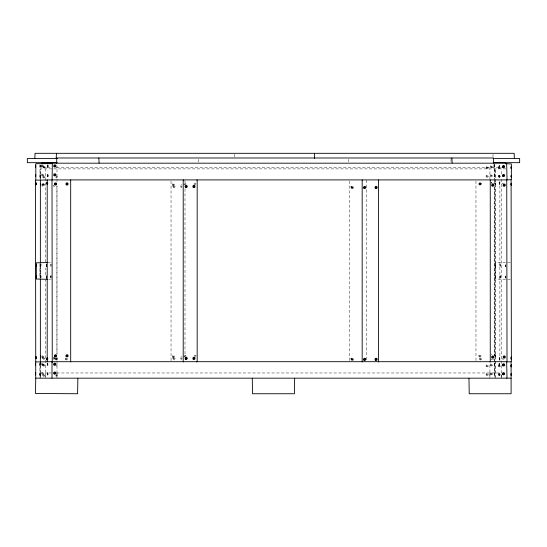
<?xml version="1.0" encoding="UTF-8"?>
<svg xmlns="http://www.w3.org/2000/svg" width="547" height="547" viewBox="0 0 547 547"><rect width="100%" height="100%" fill="white"/><g stroke="black" fill="none" stroke-linecap="round" stroke-linejoin="round"><path stroke-width="0.41" stroke-dasharray="2.73 2.05" d="M40.109 377.307L40.109 362.791M40.109 278.225L40.109 263.702M40.109 179.142L40.109 168.893L505.961 168.893M40.362 378.162L40.355 362.791M40.362 278.225L40.362 263.702M40.362 179.142L40.362 168.893M45.545 377.307L45.545 279.934M45.545 274.806L45.545 267.975M45.545 261.999L45.551 168.893M56.997 378.162L56.997 357.663M56.997 354.244L56.997 185.973M56.997 181.707L56.997 168.893M489.921 377.307L489.921 362.791M489.921 179.142L489.921 168.893M493.873 167.334L493.873 163.184M495.11 378.162L495.11 168.893L495.11 377.307M501.373 377.307L501.373 373.895M501.373 373.04L501.373 364.493M501.373 363.646L501.373 177.433M501.373 174.014L501.373 168.893M40.116 175.929L40.17 177.317L40.088 176.353M40.225 166.37L40.225 165.796M40.225 176.496L40.17 175.108L40.088 175.936M40.006 364.336C40.177 361.068 39.999 367.94 40.143 364.049M40.034 364.049L40.02 364.808M40.143 374.463L40.088 375.57L40.006 374.463M40.84 265.302L40.929 264.201L40.929 266.41L40.875 264.755L40.84 265.165M40.868 276.447C40.902 280.043 41.114 274.068 40.847 276.461M50.912 265.828C51.117 267.75 51.028 261.466 50.898 265.575M50.919 276.447L50.98 277.835L50.953 276.871M51.042 277.014L50.98 275.626L50.898 276.461M494.741 174.671L494.714 176.729L494.714 174.52L494.659 175.915M495.254 183.662C495.397 187.573 495.267 180.284 495.363 184.236M494.748 373.738L494.714 374.982L494.741 372.924M494.768 364.405L494.686 365.505L494.686 363.297L494.741 364.945L494.768 364.541M494.796 373.881L494.741 374.839M495.705 277.076L495.664 276.009L495.616 277.363M495.746 265.938C495.712 262.321 495.5 268.317 495.767 265.924M495.254 356.104C495.404 352.282 495.213 359.03 495.391 355.817M499.103 176.209L499.185 175.108L499.24 176.496M499.24 165.796C499.103 169.707 499.233 162.425 499.131 166.37M499.103 176.353L499.185 177.317L499.131 175.929M499.302 183.334C499.131 180.059 499.39 186.253 499.172 183.607M499.103 374.463C499.261 371.235 499.11 378.032 499.24 374.182M499.131 364.049L499.185 365.444L499.24 364.049M499.172 359.126L499.247 357.752L499.247 359.96L499.22 358.996M499.158 375.42L499.158 373.512M500.054 276.447L500.115 277.835L500.088 276.871M500.047 265.828L500.129 266.368L500.115 264.201L500.026 265.575M500.177 277.014L500.115 275.626L500.026 276.461M505.667 276.796L505.736 278.184L505.818 277.076M40.088 165.939L40.17 164.982L40.116 166.37M40.006 374.326L40.088 373.362L40.061 375.42M494.72 166.008C494.638 163.074 494.762 169.406 494.632 166.144M494.796 175.765L494.741 176.585M495.391 184.093L495.336 184.907M494.7 355.529L494.748 354.716L494.83 355.543M494.72 364.261L494.755 363.926M499.103 165.939L499.158 165.126M495.391 355.96L495.336 356.774M499.165 183.477L499.206 183.888L499.22 183.477M499.664 183.19C499.821 180.291 499.664 186.889 499.794 183.047M499.165 358.716L499.172 358.586M499.103 364.199L499.185 363.235L499.158 365.293M499.664 358.716L499.746 357.752L499.746 359.96L499.678 358.326M40.902 265.445L40.875 265.849M40.84 276.591L40.895 275.777M50.892 265.165L50.898 265.028M50.892 276.591L50.946 275.777M495.767 265.794L495.712 266.608M495.767 277.22L495.685 278.184L495.705 277.22M500.026 276.591L500.081 275.777M505.818 265.794C505.647 268.789 505.633 262.519 505.818 265.507M505.756 276.939L505.736 275.975L505.763 278.033M505.818 277.22L505.804 277.548M40.136 166.356L40.17 167.191L40.143 165.126M40.136 176.483L40.143 177.166M40.006 364.063L40.061 363.379M495.343 183.676L495.391 183.806M499.158 177.166L499.158 175.259M499.172 183.06L499.22 182.377M50.953 277.001L50.892 276.871M495.767 277.35L495.712 278.033M500.026 265.028L500.081 264.345M500.047 276.201L500.081 277.685M505.763 276.803L505.763 276.126M40.143 175.259L40.102 176.681M40.061 373.512L40.027 374.996M494.714 167.102L494.714 165.194M494.714 183.17L494.823 183.477M499.719 182.377L499.719 184.291M494.823 355.345L494.775 354.859M495.377 355.345L495.336 354.859M499.144 363.864L499.158 363.379M499.719 357.902L499.719 359.81M505.763 264.693L505.763 266.608M40.854 264.83L40.895 264.345M50.905 264.83L50.946 264.345M494.714 365.355L494.755 364.876M499.179 358.381L499.22 357.902M40.143 167.04L40.088 166.356M40.102 175.737L40.136 176.072M40.02 373.991L40.054 374.326M494.755 166.623L494.741 165.604M499.158 167.04L499.103 166.356M499.179 182.862L499.199 183.621M494.782 374.353L494.782 373.41M499.137 374.996L499.103 374.606M185.023 184.654L185.549 183.963L186.076 184.654M40.854 276.256L40.902 276.591M50.905 276.256L50.953 276.727M495.732 266.177L495.705 265.651M495.753 277.548L495.746 276.796M500.04 264.83L500.054 265.589M505.784 266.177L505.756 265.794M499.678 183.86L499.664 183.477M195.566 184.783L195.094 183.963L194.568 184.654M185.023 356.241L185.549 355.83L186.076 356.241M194.568 356.241L195.368 355.906L195.566 356.651M495.767 276.803L495.712 276.126M51.35 279.045L47.186 279.305M53.784 357.581C52.28 358.811 55.568 358.811 54.064 357.581M181.939 187.012L181.255 186.486L181.939 185.959M181.939 358.88L181.255 358.353L181.939 357.827M46.399 167.334L41.271 167.334L41.271 164.845M47.199 167.334L51.521 167.334M56.546 167.334L501.49 167.334M47.821 262.56L51.35 262.82M510.283 262.56L495.568 262.82L495.568 279.045L510.283 279.305M51.527 372.972L45.545 372.972L45.545 377.423M56.656 372.972L501.373 372.972M53.968 185.665L53.579 185.283M56.362 176.407L56.478 177.262L55.623 177.153M56.286 374.661L56.403 375.516L55.541 375.406M505.804 276.604L505.818 276.939M495.753 276.604L495.767 276.939M491.233 183.19L490.98 182.862A1.101 1.101 0 0 1 492.095 183.17M499.124 166.609L499.103 166.226M494.782 175.156L494.796 175.484M40.102 166.609L40.088 166.226M505.804 265.179L505.818 265.651M495.767 265.377L495.767 265.507M40.84 276.727L40.875 277.274L40.84 276.871M499.179 183.806L499.22 184.291M499.678 359.331L499.664 358.996M499.117 364.808L499.103 364.336M495.336 182.992L495.377 183.477M499.179 359.331L499.22 359.81M50.905 277.206L50.946 277.685M40.854 277.206L40.895 277.685M495.712 264.693L495.753 265.179M500.081 266.259L500.026 265.445M50.946 266.259L50.892 265.445M40.895 266.259L40.84 265.445M494.714 363.447L494.768 364.261M40.061 365.293L40.006 364.48M501.373 375.194L501.373 378.162M499.89 181.023L499.89 360.842M494.837 164.045L494.844 183.58M494.857 186.828L494.857 355.953M494.844 359.14L494.837 377.82M494.659 163.956L494.659 178.821M494.659 181.023L494.659 183.58M494.659 186.985L494.659 355.728M494.659 359.14L494.659 360.842M494.659 363.037L494.659 377.074M493.011 154.35L493.011 157.468M489.921 372.972L489.921 378.162M475.972 181.023L475.972 360.842M450.995 158.91L450.995 162.254M366.654 180.127L366.654 360.883M349.745 180.982L349.745 360.883M348.323 159.334L348.323 161.83M234.718 154.233L234.718 157.584M198.677 159.334L198.677 162.664M185.002 180.25L185.002 184.51M185.002 188.77L185.002 356.5M171.04 181.105L171.04 360.76M56.997 372.972L56.997 377.423M56.922 186.137L56.922 354.025M56.922 357.43L56.922 360.842M40.704 263.688L40.704 278.177M39.993 164.859L39.993 178.746M39.904 263.688L39.904 278.177M39.91 363.112L39.91 377.82M193.994 184.51A1.101 1.101 0 0 1 195.518 183.491A1.101 1.101 0 0 1 195.874 185.289M184.592 356.931A1.101 1.101 0 0 1 185.125 355.359A1.101 1.101 0 0 1 186.616 356.09M194.028 356.09A1.101 1.101 0 0 1 195.518 355.359A1.101 1.101 0 0 1 196.052 356.931M184.592 185.064A1.101 1.101 0 0 1 185.262 183.45A1.101 1.101 0 0 1 186.65 184.51M181.802 187.587A1.101 1.101 0 0 1 180.695 186.486A1.101 1.101 0 0 1 181.802 185.385M181.802 359.454A1.101 1.101 0 0 1 180.695 358.353A1.101 1.101 0 0 1 181.802 357.253M183.881 183.963A1.101 1.101 0 0 1 183.881 185.064M181.857 184.797A1.101 1.101 0 0 1 181.857 184.223M183.881 355.83A1.101 1.101 0 0 1 183.881 356.931M181.857 356.665A1.101 1.101 0 0 1 181.857 356.09M55.062 357.56A1.101 1.101 0 0 1 53.326 357.786M41.736 356.453A1.101 1.101 0 0 1 43.404 356.165A1.101 1.101 0 0 1 43.404 357.854A1.101 1.101 0 0 1 41.736 357.56M54.885 185.918A1.101 1.101 0 0 1 53.326 185.918M41.736 184.592A1.101 1.101 0 0 1 43.404 184.298A1.101 1.101 0 0 1 43.404 185.987A1.101 1.101 0 0 1 41.736 185.693M53.927 185.351A1.101 1.101 0 0 1 53.64 185.317M54.878 357.56A1.101 1.101 0 0 1 53.374 359.064M491.035 354.75A1.101 1.101 0 0 1 491.869 354.859M491.815 358.853A1.101 1.101 0 0 1 490.994 359.919M490.994 182.267A1.101 1.101 0 0 1 491.815 183.334M503.89 358.894A1.101 1.101 0 0 1 502.043 358.394M492.444 183.293A1.101 1.101 0 0 1 493.544 183.293M493.777 358.894A1.101 1.101 0 0 1 492.218 358.894M502.043 183.963A1.101 1.101 0 0 1 503.664 183.293M56.792 364.227A1.101 1.101 0 0 1 56.013 366.107M56.792 374.353A1.101 1.101 0 0 1 56.567 376.09A1.101 1.101 0 0 1 54.946 375.42M56.642 165.796A1.101 1.101 0 0 1 56.088 167.854M56.642 175.922A1.101 1.101 0 0 1 56.765 177.754A1.101 1.101 0 0 1 55.021 177.166M42.16 165.803C42.823 167.888 43.774 164.332 42.16 165.803M42.16 174.684C42.823 176.77 43.774 173.214 42.16 174.684M43.398 166.609C43.432 168.278 45.449 166.261 43.781 166.226A1.101 1.101 0 0 1 41.907 166.726A1.101 1.101 0 0 1 42.399 164.879A1.101 1.101 0 0 1 43.753 166.233L43.398 166.609M42.167 185.002C42.837 187.081 43.787 183.532 42.167 185.002M43.398 176.736C44.061 178.821 45.011 175.266 43.398 176.736M43.281 184.107C43.945 186.192 44.895 182.636 43.281 184.107M42.167 356.87C42.837 358.948 43.787 355.4 42.167 356.87M42.078 364.056C42.741 366.141 43.698 362.586 42.078 364.056M43.281 357.97C43.945 360.056 44.895 356.5 43.281 357.97M42.078 372.938C42.741 375.023 43.698 371.468 42.078 372.938M43.316 364.863C43.979 366.948 44.936 363.393 43.316 364.863M43.316 374.989C43.979 377.074 44.936 373.519 43.316 374.989M55.691 358.716C56.355 360.801 57.305 357.246 55.691 358.716M65.804 358.716C66.474 360.801 67.425 357.246 65.804 358.716M172.852 184.373C173.522 186.452 174.472 182.903 172.852 184.373M173.488 186.342C174.158 188.428 175.108 184.872 173.488 186.342M172.852 356.241C173.522 358.319 174.472 354.771 172.852 356.241M173.488 358.21C174.158 360.295 175.108 356.74 173.488 358.21M351.427 186.862C352.09 188.947 353.047 185.392 351.427 186.862M351.988 187.32C352.651 189.406 353.601 185.85 351.988 187.32M351.427 358.729C352.09 360.815 353.047 357.259 351.427 358.729M351.988 359.188C352.651 361.273 353.601 357.717 351.988 359.188M479.377 183.806C480.047 185.891 480.998 182.336 479.377 183.806M480.061 183.19C480.731 185.276 481.681 181.72 480.061 183.19M486.632 167.389C487.295 169.474 488.245 165.919 486.632 167.389M486.632 175.956C487.295 178.042 488.245 174.486 486.632 175.956M490.871 166.479C491.534 168.565 492.491 165.009 490.871 166.479M490.871 175.361C491.534 177.447 492.491 173.891 490.871 175.361M498.796 167.389C499.466 169.474 500.416 165.919 498.796 167.389M498.796 175.956C499.466 178.042 500.416 174.486 498.796 175.956M479.377 355.673C480.047 357.759 480.998 354.203 479.377 355.673M480.061 358.716C480.731 360.801 481.681 357.246 480.061 358.716M486.625 365.642C487.295 367.728 488.245 364.172 486.625 365.642M486.625 374.21C487.295 376.295 488.245 372.739 486.625 374.21M490.871 364.733C491.534 366.818 492.491 363.263 490.871 364.733M490.871 373.615C491.534 375.7 492.491 372.145 490.871 373.615M498.796 365.642C499.466 367.728 500.416 364.172 498.796 365.642M498.796 374.21C499.466 376.295 500.416 372.739 498.796 374.21M351.735 188.236A1.101 1.101 0 0 0 353.581 187.744A1.101 1.101 0 0 0 352.227 186.397A1.101 1.101 0 0 0 351.735 188.236M351.735 360.104A1.101 1.101 0 0 0 353.581 359.611A1.101 1.101 0 0 0 352.227 358.264A1.101 1.101 0 0 0 351.735 360.104M351.4 359.83A1.101 1.101 0 0 0 353.054 358.873A1.101 1.101 0 0 0 351.4 357.916A1.101 1.101 0 0 0 351.4 359.83M351.4 187.963A1.101 1.101 0 0 0 353.054 187.006A1.101 1.101 0 0 0 351.4 186.048A1.101 1.101 0 0 0 351.4 187.963M173.235 187.265A1.101 1.101 0 0 0 175.081 186.773A1.101 1.101 0 0 0 173.734 185.419A1.101 1.101 0 0 0 173.235 187.265M173.235 359.133A1.101 1.101 0 0 0 175.081 358.641A1.101 1.101 0 0 0 173.734 357.287A1.101 1.101 0 0 0 173.235 359.133M172.825 357.335A1.101 1.101 0 0 0 174.479 356.377A1.101 1.101 0 0 0 172.825 355.427A1.101 1.101 0 0 0 172.825 357.335M172.825 185.467A1.101 1.101 0 0 0 174.479 184.51A1.101 1.101 0 0 0 172.825 183.56A1.101 1.101 0 0 0 172.825 185.467M43.028 358.887A1.101 1.101 0 0 0 44.875 358.394A1.101 1.101 0 0 0 43.521 357.047A1.101 1.101 0 0 0 43.028 358.887M43.028 185.03A1.101 1.101 0 0 0 44.875 184.537A1.101 1.101 0 0 0 43.521 183.183A1.101 1.101 0 0 0 43.028 185.03M479.35 356.774A1.101 1.101 0 0 0 481.004 355.817A1.101 1.101 0 0 0 479.35 354.859A1.101 1.101 0 0 0 479.35 356.774M479.35 184.907A1.101 1.101 0 0 0 481.004 183.949A1.101 1.101 0 0 0 479.35 182.992A1.101 1.101 0 0 0 479.35 184.907M479.815 359.632A1.101 1.101 0 0 0 481.661 359.14A1.101 1.101 0 0 0 480.307 357.793A1.101 1.101 0 0 0 479.815 359.632M479.815 184.113A1.101 1.101 0 0 0 481.661 183.621A1.101 1.101 0 0 0 480.307 182.267A1.101 1.101 0 0 0 479.815 184.113M55.664 359.81A1.101 1.101 0 0 0 57.319 358.853A1.101 1.101 0 0 0 55.664 357.902A1.101 1.101 0 0 0 55.664 359.81M65.777 359.81A1.101 1.101 0 0 0 67.431 358.853A1.101 1.101 0 0 0 65.777 357.902A1.101 1.101 0 0 0 65.777 359.81M498.543 375.133A1.101 1.101 0 0 0 500.389 374.64A1.101 1.101 0 0 0 499.035 373.286A1.101 1.101 0 0 0 498.543 375.133M498.543 366.565A1.101 1.101 0 0 0 500.389 366.073A1.101 1.101 0 0 0 499.035 364.719A1.101 1.101 0 0 0 498.543 366.565M490.618 365.656A1.101 1.101 0 0 0 492.464 365.164A1.101 1.101 0 0 0 491.117 363.81A1.101 1.101 0 0 0 490.618 365.656M490.618 374.538A1.101 1.101 0 0 0 492.464 374.045A1.101 1.101 0 0 0 491.117 372.692A1.101 1.101 0 0 0 490.618 374.538M41.825 364.979A1.101 1.101 0 0 0 43.671 364.487A1.101 1.101 0 0 0 42.324 363.133A1.101 1.101 0 0 0 41.825 364.979M41.825 373.861A1.101 1.101 0 0 0 43.671 373.369A1.101 1.101 0 0 0 42.324 372.015A1.101 1.101 0 0 0 41.825 373.861M43.056 365.786A1.101 1.101 0 0 0 44.902 365.293A1.101 1.101 0 0 0 43.555 363.94A1.101 1.101 0 0 0 43.056 365.786M486.372 375.133A1.101 1.101 0 0 0 488.218 374.64A1.101 1.101 0 0 0 486.864 373.286A1.101 1.101 0 0 0 486.372 375.133M43.056 375.912A1.101 1.101 0 0 0 44.902 375.42A1.101 1.101 0 0 0 43.555 374.066A1.101 1.101 0 0 0 43.056 375.912M486.372 366.565A1.101 1.101 0 0 0 488.218 366.073A1.101 1.101 0 0 0 486.864 364.719A1.101 1.101 0 0 0 486.372 366.565M498.543 176.879A1.101 1.101 0 0 0 500.389 176.387A1.101 1.101 0 0 0 499.035 175.033A1.101 1.101 0 0 0 498.543 176.879M498.543 168.312A1.101 1.101 0 0 0 500.389 167.813A1.101 1.101 0 0 0 499.035 166.466A1.101 1.101 0 0 0 498.543 168.312M490.618 167.403A1.101 1.101 0 0 0 492.464 166.91A1.101 1.101 0 0 0 491.117 165.556A1.101 1.101 0 0 0 490.618 167.403M490.618 176.284A1.101 1.101 0 0 0 492.464 175.792A1.101 1.101 0 0 0 491.117 174.438A1.101 1.101 0 0 0 490.618 176.284M41.907 175.608A1.101 1.101 0 0 0 43.753 175.115A1.101 1.101 0 0 0 42.399 173.761A1.101 1.101 0 0 0 41.907 175.608M43.138 167.532A1.101 1.101 0 0 0 44.984 167.04A1.101 1.101 0 0 0 43.637 165.686A1.101 1.101 0 0 0 43.138 167.532M486.372 176.879A1.101 1.101 0 0 0 488.218 176.387A1.101 1.101 0 0 0 486.864 175.033A1.101 1.101 0 0 0 486.372 176.879M43.138 177.659A1.101 1.101 0 0 0 44.984 177.166A1.101 1.101 0 0 0 43.637 175.813A1.101 1.101 0 0 0 43.138 177.659M486.372 168.312A1.101 1.101 0 0 0 488.218 167.813A1.101 1.101 0 0 0 486.864 166.466A1.101 1.101 0 0 0 486.372 168.312"/><path stroke-width="0.82" d="M40.362 362.791L40.362 279.079M40.362 262.854L40.362 179.997M35.5 183.751C35.651 180.462 35.562 186.842 35.589 183.895M35.623 166.008L35.589 167.252L35.589 165.044L35.644 166.691L35.671 166.288M35.487 373.594L35.534 374.982L35.617 374.025M35.541 364.261L35.507 365.505L35.507 363.297L35.569 364.945L35.589 364.405M35.617 374.155L35.534 372.774L35.617 373.738M36.437 277.076L36.41 275.975L36.348 277.363M36.478 265.938C36.451 262.252 36.239 268.577 36.499 265.794M40.581 184.571C40.622 188.236 40.779 181.932 40.553 184.715M40.581 356.439L40.635 357.827L40.553 356.719M40.69 357.006L40.635 355.618L40.553 356.582M46.399 276.796L46.461 278.184L46.55 277.22M46.55 277.35L46.557 277.076M47.534 183.047L47.589 184.435L47.671 183.477M47.651 165.864L47.698 167.252L47.787 166.288M47.644 183.621L47.589 182.226L47.671 183.607M47.76 175.484L47.733 176.729L47.733 174.52L47.787 176.175L47.815 175.765M47.671 359.126C47.575 354.654 47.473 362.688 47.671 358.996M47.678 373.738L47.651 374.982L47.651 372.774L47.705 374.428L47.733 373.881M47.568 364.685C47.705 360.835 47.521 367.591 47.705 364.405M511.192 176.209C511.295 172.948 511.185 179.819 511.295 175.929M511.295 167.642L511.226 168.708L511.24 166.541L511.171 168.114M511.295 374.75L511.24 373.362L511.295 374.463M35.699 175.765C35.521 178.678 35.726 172.018 35.562 175.915M35.637 183.895L35.589 184.024M35.589 183.607L35.617 183.204L35.507 184.038M36.129 183.477L36.054 184.859L36.054 182.65L36.136 183.607M36.136 183.895L36.109 184.298L36.102 183.464M36.129 357.341L36.054 358.716L36.054 356.507L36.136 357.471M36.136 357.752L36.109 358.155L36.102 357.328M47.179 183.477C47.021 186.431 47.001 180.23 47.179 183.19M47.179 358.996C47.021 361.909 47.001 355.776 47.179 358.716M47.705 364.541L47.698 364.671M511.213 176.353L511.171 176.681M511.213 374.606L511.254 375.529L511.171 373.991M36.437 265.507L36.471 265.104L36.499 265.507M36.499 277.22L36.41 278.184L36.437 277.22M46.55 265.794C46.358 268.604 46.392 262.416 46.557 265.651M46.488 276.939L46.461 275.975L46.55 276.939M35.699 175.902L35.699 175.355M40.553 184.585L40.581 185.139M40.601 356.993L40.553 356.863M40.553 356.453L40.601 356.582M47.739 165.878L47.698 165.044L47.76 166.691L47.746 165.597L47.787 166.008M47.623 183.06L47.671 183.19M511.171 184.633L511.247 183.149L511.247 185.351L511.171 183.867M511.171 358.497L511.247 357.006L511.247 359.215L511.171 357.724M36.499 265.924L36.437 265.651M511.185 366.442L511.24 364.794L511.254 366.962L511.192 365.895M511.171 167.17L511.213 167.498M511.171 365.423L511.213 365.752M507.267 179.908L511.363 179.648L511.363 163.956L505.339 163.697M507.267 361.957L511.363 361.697L511.103 179.908M77.865 378.421L77.606 393.744L35.48 393.484L35.74 378.162L511.103 378.162L511.103 361.957M47.206 179.908L47.206 361.957M183.553 179.908L183.211 180.25L183.211 361.608L183.553 361.957M52.006 179.908L52.259 361.697L35.74 361.957L35.74 378.162M52.081 362.299L52.423 361.957M52.006 378.162L52.006 361.957M70.686 361.957L70.686 179.908M196.831 361.957L197.173 361.608L197.173 180.25L196.831 179.908M490.262 179.908L490.262 361.957M506.666 179.908L507.007 179.566L506.666 163.697M506.666 378.162L507.007 377.82L506.666 361.957M56.485 153.31L56.184 158.247M362.176 179.908L362.176 361.957M378.565 361.957L378.565 179.908M34.858 158.418L35.042 153.31L514.159 153.31L514.344 158.418M56.97 157.987L493.127 157.987M57.23 158.507L27.35 158.507L27.35 162.664L57.23 162.664M493.23 158.507L519.65 158.507L519.65 162.664L493.189 162.664M41.271 163.184L505.722 163.184M52.081 163.697L35.822 163.697L35.822 179.908M52.526 179.908L506.754 179.908L507.014 361.697L52.074 361.697M47.186 262.56L36.3 262.82L36.3 279.045L47.186 279.305M98.843 157.987L99.103 163.095M511.103 378.162L511.103 393.744L469.23 393.744L468.97 378.421M35.74 361.957L35.48 180.168L52.081 179.908L52.341 163.956M451.87 157.987L452.123 162.924M46.55 276.803L46.495 277.35M36.444 277.35L36.471 276.536L36.499 276.939M47.671 358.586L47.671 358.716M40.553 185.125L40.553 184.995M35.617 373.608L35.623 373.881M46.55 265.507C46.474 264.228 46.536 267.073 46.488 265.794M47.623 359.126L47.644 358.572M35.637 357.471L35.555 356.507L35.555 358.716L35.617 357.068L35.617 358.155L35.589 357.752M493.387 158.076L493.387 163.095M314.477 153.399L314.477 158.418M294.655 378.421L294.395 393.744L252.523 393.744L252.27 378.421M56.71 158.076L56.71 163.095M47.124 183.19C47.138 185.242 47.186 181.857 47.124 183.19M47.124 358.716C47.124 360.747 47.192 357.403 47.124 358.716M47.657 364.131L47.698 364.131M54.331 165.803C54.994 167.888 55.944 164.332 54.331 165.803M54.331 174.684C54.994 176.77 55.944 173.214 54.331 174.684M55.076 183.806C55.739 185.891 56.697 182.336 55.076 183.806M66.488 183.806C67.158 185.891 68.108 182.336 66.488 183.806M55.076 355.673C55.739 357.759 56.697 354.203 55.076 355.673M54.249 364.056C54.919 366.141 55.869 362.586 54.249 364.056M54.249 372.938C54.919 375.023 55.869 371.468 54.249 372.938M66.488 355.673C67.158 357.759 68.108 354.203 66.488 355.673M185.659 186.342C186.329 188.428 187.279 184.872 185.659 186.342M193.44 186.342C194.11 188.428 195.06 184.872 193.44 186.342M185.659 358.21C186.329 360.295 187.279 356.74 185.659 358.21M193.44 358.21C194.11 360.295 195.06 356.74 193.44 358.21M364.158 187.32C364.822 189.406 365.772 185.85 364.158 187.32M375.57 187.32C376.233 189.406 377.191 185.85 375.57 187.32M364.158 359.188C364.822 361.273 365.772 357.717 364.158 359.188M375.57 359.188C376.233 361.273 377.191 357.717 375.57 359.188M492.286 185.002C492.95 187.081 493.907 183.532 492.286 185.002M503.042 166.479C503.705 168.565 504.662 165.009 503.042 166.479M503.042 175.361C503.705 177.447 504.662 173.891 503.042 175.361M503.698 185.002C504.368 187.081 505.319 183.532 503.698 185.002M492.286 356.87C492.95 358.948 493.907 355.4 492.286 356.87M503.698 356.87C504.368 358.948 505.319 355.4 503.698 356.87M503.042 364.733C503.705 366.818 504.662 363.263 503.042 364.733M503.042 373.615C503.705 375.7 504.662 372.145 503.042 373.615M185.406 187.265A1.101 1.101 0 0 0 187.252 186.773A1.101 1.101 0 0 0 185.905 185.419A1.101 1.101 0 0 0 185.406 187.265M193.187 187.265A1.101 1.101 0 0 0 195.033 186.773A1.101 1.101 0 0 0 193.686 185.419A1.101 1.101 0 0 0 193.187 187.265M193.187 359.133A1.101 1.101 0 0 0 195.033 358.641A1.101 1.101 0 0 0 193.686 357.287A1.101 1.101 0 0 0 193.187 359.133M185.406 359.133A1.101 1.101 0 0 0 187.252 358.641A1.101 1.101 0 0 0 185.905 357.287A1.101 1.101 0 0 0 185.406 359.133M375.317 188.236A1.101 1.101 0 0 0 377.163 187.744A1.101 1.101 0 0 0 375.816 186.397A1.101 1.101 0 0 0 375.317 188.236M363.905 188.236A1.101 1.101 0 0 0 365.752 187.744A1.101 1.101 0 0 0 364.398 186.397A1.101 1.101 0 0 0 363.905 188.236M375.317 360.104A1.101 1.101 0 0 0 377.163 359.611A1.101 1.101 0 0 0 375.816 358.264A1.101 1.101 0 0 0 375.317 360.104M363.905 360.104A1.101 1.101 0 0 0 365.752 359.611A1.101 1.101 0 0 0 364.398 358.264A1.101 1.101 0 0 0 363.905 360.104M54.823 356.596A1.101 1.101 0 0 0 56.669 356.104A1.101 1.101 0 0 0 55.322 354.75A1.101 1.101 0 0 0 54.823 356.596M66.235 356.596A1.101 1.101 0 0 0 68.081 356.104A1.101 1.101 0 0 0 66.734 354.75A1.101 1.101 0 0 0 66.235 356.596M66.235 184.729A1.101 1.101 0 0 0 68.081 184.236A1.101 1.101 0 0 0 66.734 182.883A1.101 1.101 0 0 0 66.235 184.729M54.823 184.729A1.101 1.101 0 0 0 56.669 184.236A1.101 1.101 0 0 0 55.322 182.883A1.101 1.101 0 0 0 54.823 184.729M492.033 357.786A1.101 1.101 0 0 0 493.879 357.294A1.101 1.101 0 0 0 492.526 355.947A1.101 1.101 0 0 0 492.033 357.786M503.445 357.786A1.101 1.101 0 0 0 505.291 357.294A1.101 1.101 0 0 0 503.944 355.947A1.101 1.101 0 0 0 503.445 357.786M492.033 185.918A1.101 1.101 0 0 0 493.879 185.426A1.101 1.101 0 0 0 492.526 184.079A1.101 1.101 0 0 0 492.033 185.918M503.445 185.918A1.101 1.101 0 0 0 505.291 185.426A1.101 1.101 0 0 0 503.944 184.079A1.101 1.101 0 0 0 503.445 185.918M502.789 365.656A1.101 1.101 0 0 0 504.635 365.164A1.101 1.101 0 0 0 503.288 363.81A1.101 1.101 0 0 0 502.789 365.656M502.789 374.538A1.101 1.101 0 0 0 504.635 374.045A1.101 1.101 0 0 0 503.288 372.692A1.101 1.101 0 0 0 502.789 374.538M53.996 364.979A1.101 1.101 0 0 0 55.849 364.487A1.101 1.101 0 0 0 54.495 363.133A1.101 1.101 0 0 0 53.996 364.979M53.996 373.861A1.101 1.101 0 0 0 55.849 373.369A1.101 1.101 0 0 0 54.495 372.015A1.101 1.101 0 0 0 53.996 373.861M502.789 167.403A1.101 1.101 0 0 0 504.635 166.91A1.101 1.101 0 0 0 503.288 165.556A1.101 1.101 0 0 0 502.789 167.403M502.789 176.284A1.101 1.101 0 0 0 504.635 175.792A1.101 1.101 0 0 0 503.288 174.438A1.101 1.101 0 0 0 502.789 176.284M54.078 166.726A1.101 1.101 0 0 0 55.924 166.233A1.101 1.101 0 0 0 54.57 164.879A1.101 1.101 0 0 0 54.078 166.726M54.078 175.608A1.101 1.101 0 0 0 55.924 175.115A1.101 1.101 0 0 0 54.57 173.761A1.101 1.101 0 0 0 54.078 175.608"/></g></svg>
